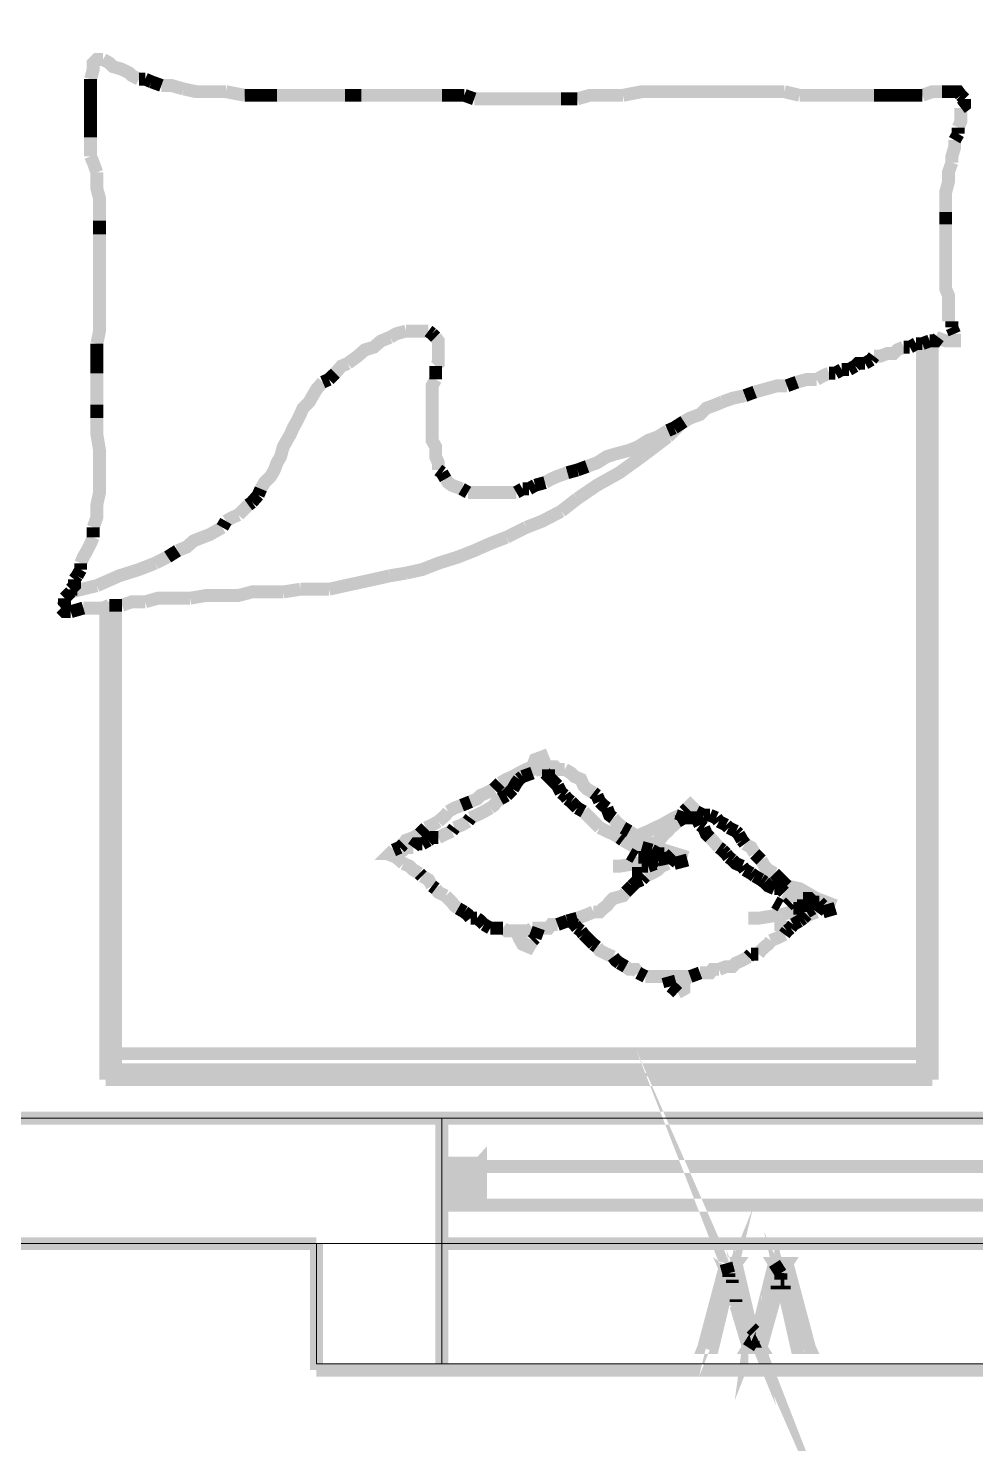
# Model space of a CAD drawing. Header units: inches. Extents: x -524 to 1067, y -71 to 1110.
# Drawn here: x 461.1 to 529.1, y 22.9 to 124.5 of the extents above; entities that cross this region are included whole.
import ezdxf

# ---------------------------------------------------------------- set-up
doc = ezdxf.new("R2010")
doc.units = ezdxf.units.IN
doc.header["$MEASUREMENT"] = 0
doc.layers.add('H', color=7, linetype='Continuous')
doc.layers.add('P', color=7, linetype='Continuous')
doc.layers.add('wall', color=16, linetype='Continuous', lineweight=20)

msp = doc.modelspace()

# ---------------------------------------------------------------- hatches: boundary and pattern name
at = {"layer": 'H', "linetype": 'Continuous'}
for points in [[(490.763866565751, 39.91769485396431), (490.763866565751, 42.94706030093049), (493.5961407667703, 42.94706030093049), (493.5961407667703, 39.91769485396431), (490.763866565751, 39.91769485396431)], [(511.4292486871036, 35.09260916614592), (511.4292486871036, 34.83347067610418), (509.5641815263812, 29.74924649824406), (511.1701101970618, 35.80067771640062), (511.8818285852046, 35.80067771640062), (511.4292486871036, 35.09260916614592)], [(513.0388271956724, 31.09968651677117), (511.4292486871036, 35.09260916614592), (511.8818285852046, 35.80067771640062), (513.0388271956724, 31.09968651677117)], [(515.0973357644541, 35.09260916614592), (515.0973357644541, 34.64002926804491), (513.4877572558853, 31.09968651677117), (514.6484057042412, 35.80067771640062), (515.6156127445374, 35.80067771640062), (515.0973357644541, 35.09260916614592)], [(517.2251912531062, 29.74924649824406), (515.0973357644541, 34.83347067610418), (515.0973357644541, 35.09260916614592), (515.6156127445374, 35.80067771640062), (517.2251912531062, 29.74924649824406)], [(509.5641815263812, 29.74924649824406), (511.4292486871036, 34.83347067610418), (511.4292486871036, 34.64002926804491), (509.5641815263812, 29.74924649824406)], [(509.5641815263812, 29.74924649824406), (511.4292486871036, 34.64002926804491), (511.4292486871036, 34.12540212584943), (509.5641815263812, 29.74924649824406)], [(513.0388271956724, 31.09968651677117), (511.5569930131803, 34.64002926804491), (511.4292486871036, 34.83347067610418), (511.4292486871036, 35.09260916614592), (511.5569930131803, 34.64002926804491), (511.6226900951629, 34.64002926804491), (513.0388271956724, 31.09968651677117)], [(513.0388271956724, 31.09968651677117), (511.6226900951629, 34.3845406158911), (511.6226900951629, 34.64002926804491), (513.0388271956724, 31.09968651677117)], [(513.4877572558853, 31.09968651677117), (515.0973357644541, 34.64002926804491), (515.0973357644541, 34.3845406158911), (513.4877572558853, 31.09968651677117)], [(515.0973357644541, 34.64002926804491), (515.0973357644541, 34.83347067610418), (515.2287299284189, 34.64002926804491), (515.0973357644541, 34.64002926804491)], [(517.2251912531062, 29.74924649824406), (515.2287299284189, 34.64002926804491), (515.3564742544959, 34.64002926804491), (517.2251912531062, 29.74924649824406)], [(517.2251912531062, 29.74924649824406), (515.3564742544959, 34.12540212584943), (515.3564742544959, 34.64002926804491), (517.2251912531062, 29.74924649824406)], [(509.5641815263812, 29.74924649824406), (511.1701101970618, 33.93196071779015), (511.4292486871036, 34.12540212584943), (509.5641815263812, 29.74924649824406)], [(509.5641815263812, 29.74924649824406), (511.1701101970618, 33.93196071779015), (511.1701101970618, 33.6764720656364), (510.2722500766358, 29.74924649824406), (509.5641815263812, 29.74924649824406)], [(513.0388271956724, 31.09968651677117), (511.6226900951629, 33.93196071779015), (511.6226900951629, 34.3845406158911), (513.0388271956724, 31.09968651677117)], [(513.0388271956724, 31.09968651677117), (511.6226900951629, 33.6764720656364), (511.6226900951629, 33.93196071779015), (513.0388271956724, 31.09968651677117)], [(513.0388271956724, 31.09968651677117), (511.6226900951629, 33.6764720656364), (511.8818285852046, 33.41733357559472), (513.0388271956724, 31.09968651677117)], [(513.4877572558853, 31.09968651677117), (514.9075441942828, 33.93196071779015), (514.9075441942828, 34.12540212584943), (515.0973357644541, 34.3845406158911), (514.9075441942828, 33.93196071779015), (513.7468957459271, 29.74924649824406), (513.4877572558853, 31.09968651677117)], [(517.2251912531062, 29.74924649824406), (515.3564742544959, 33.93196071779015), (515.3564742544959, 34.12540212584943), (517.2251912531062, 29.74924649824406)], [(516.2579842128098, 29.74924649824406), (515.3564742544959, 33.6764720656364), (515.3564742544959, 33.93196071779015), (517.2251912531062, 29.74924649824406), (516.2579842128098, 29.74924649824406)], [(513.0388271956724, 31.09968651677117), (511.8818285852046, 32.96475367749372), (511.8818285852046, 33.41733357559472), (513.0388271956724, 31.09968651677117)], [(513.0388271956724, 31.09968651677117), (513.297965685714, 30.90624510871184), (512.7796887056306, 29.74924649824406), (511.8818285852046, 32.77496210732231), (511.8818285852046, 32.96475367749372), (513.0388271956724, 31.09968651677117)], [(512.7796887056306, 29.74924649824406), (513.297965685714, 30.90624510871184), (513.297965685714, 30.64710661867016), (512.7796887056306, 29.74924649824406)], [(512.7796887056306, 29.74924649824406), (513.297965685714, 30.45731504849882), (513.297965685714, 30.64710661867016), (513.7468957459271, 29.74924649824406), (512.7796887056306, 29.74924649824406)], [(512.7796887056306, 29.74924649824406), (513.297965685714, 30.64710661867016), (513.297965685714, 30.45731504849882), (512.7796887056306, 29.74924649824406)], [(513.7468957459271, 29.74924649824406), (513.297965685714, 30.64710661867016), (513.4877572558853, 30.90624510871184), (513.4877572558853, 31.09968651677117), (513.7468957459271, 29.74924649824406)]]:
    msp.add_hatch(color=256, dxfattribs=at).paths.add_polyline_path(points)

# ---------------------------------------------------------------- linework, layer by layer
at = {"layer": 'P', "const_width": 0.927058823529412}
for points in [[(466.4267475291601, 122.2616874431261), (465.977817468947, 122.2616874431261), (465.7186789789052, 122.0025489530843), (465.7186789789052, 121.5536188928713), (465.5288874087339, 120.8455503426164)], [(469.0035330780252, 120.8455503426164), (468.48890593583, 121.1010389947703), (468.2954645277705, 121.2944804028296), (467.7808373855751, 121.5536188928713), (467.134816079415, 121.7470603009305), (466.8793274272609, 122.0025489530843), (466.4267475291601, 122.2616874431261)], [(465.5288874087339, 120.8455503426164), (465.5288874087339, 120.1374817923617), (465.5288874087339, 119.6849018942608)], [(469.4524631382385, 120.8455503426164), (469.0035330780252, 120.8455503426164)], [(469.9050430363393, 120.6521089345572), (469.4524631382385, 120.8455503426164)], [(470.6131115865942, 120.3929704445156), (469.9050430363393, 120.6521089345572)], [(465.5288874087339, 119.6849018942608), (465.5288874087339, 119.2359718340478)], [(472.2226900951628, 120.1374817923617), (471.3211801368486, 120.3929704445156), (470.6131115865942, 120.3929704445156)], [(475.2484057042411, 119.9440403843025), (474.0877572558854, 119.9440403843025), (473.1242000534769, 119.9440403843025), (472.2226900951628, 120.1374817923617)], [(476.5988457227681, 119.6849018942608), (475.2484057042411, 119.9440403843025)], [(477.7594941711238, 119.6849018942608), (476.5988457227681, 119.6849018942608)], [(478.9164927815916, 119.6849018942608), (477.7594941711238, 119.6849018942608)], [(483.8109253892806, 119.6849018942608), (482.6502769409249, 119.6849018942608), (481.4932783304571, 119.6849018942608), (480.3326298821014, 119.6849018942608), (478.9164927815916, 119.6849018942608)], [(484.9679239997483, 119.6849018942608), (483.8109253892806, 119.6849018942608)], [(490.763866565751, 119.6849018942608), (489.7966595254545, 119.6849018942608), (488.8951495671406, 119.6849018942608), (487.9936396088267, 119.6849018942608), (487.0300824064182, 119.6849018942608), (485.8694339580625, 119.6849018942608), (484.9679239997483, 119.6849018942608)], [(491.4719351160059, 119.6849018942608), (490.763866565751, 119.6849018942608)], [(492.3734450743198, 119.6849018942608), (491.4719351160059, 119.6849018942608)], [(493.0815136245747, 119.429413242107), (492.3734450743198, 119.6849018942608)], [(503.7682389603783, 119.6849018942608), (502.6112403499105, 119.6849018942608), (501.3848948195723, 119.6849018942608), (500.4833848612582, 119.429413242107)], [(506.279327427261, 119.9440403843025), (505.1186789789053, 119.9440403843025), (503.7682389603783, 119.6849018942608)], [(515.3564742544959, 119.9440403843025), (514.1994756440281, 119.9440403843025), (512.7796887056306, 119.9440403843025), (511.6226900951629, 119.9440403843025), (510.2065529946533, 119.9440403843025), (508.8524631382384, 119.9440403843025), (507.6954645277704, 119.9440403843025), (506.279327427261, 119.9440403843025)], [(516.451425620869, 119.6849018942608), (515.3564742544959, 119.9440403843025)], [(521.7947882887711, 119.6849018942608), (521.1524168204987, 119.6849018942608), (520.1852097802023, 119.6849018942608), (519.2836998218881, 119.6849018942608), (518.3164927815917, 119.6849018942608), (517.4149828232776, 119.6849018942608), (516.451425620869, 119.6849018942608)], [(522.9517868992389, 119.6849018942608), (522.5028568390258, 119.6849018942608), (521.7947882887711, 119.6849018942608)], [(524.1124353475946, 119.6849018942608), (523.6598554494935, 119.6849018942608), (522.9517868992389, 119.6849018942608)], [(525.2694339580626, 119.6849018942608), (524.5613654078077, 119.6849018942608), (524.1124353475946, 119.6849018942608)], [(526.6855710585719, 119.9440403843025), (525.977502508317, 119.9440403843025), (525.2694339580626, 119.6849018942608)], [(527.3936396088268, 119.9440403843025), (526.6855710585719, 119.9440403843025)], [(528.0396609149868, 119.6849018942608), (527.8462195069276, 119.9440403843025), (527.3936396088268, 119.9440403843025)], [(528.2951495671405, 119.429413242107), (528.0396609149868, 119.6849018942608)], [(465.5288874087339, 119.2359718340478), (465.5288874087339, 118.7833919359467)], [(465.5288874087339, 118.7833919359467), (465.5288874087339, 118.075323385692)], [(499.3263862507904, 119.429413242107), (498.4248762924765, 119.429413242107), (497.45766925218, 119.429413242107), (496.5561592938659, 119.429413242107), (495.5926020914574, 119.429413242107), (494.6910921331435, 119.429413242107), (493.9830235828888, 119.429413242107), (493.0815136245747, 119.429413242107)], [(500.4833848612582, 119.429413242107), (499.3263862507904, 119.429413242107)], [(527.8462195069276, 117.3672548354373), (528.0396609149868, 117.8198347335382), (528.0396609149868, 118.3344618757337), (528.0396609149868, 118.7833919359467)], [(528.0396609149868, 118.7833919359467), (528.2951495671405, 118.976833344006), (528.2951495671405, 119.429413242107)], [(465.5288874087339, 118.075323385692), (465.5288874087339, 117.6263933254789)], [(465.5288874087339, 117.6263933254789), (465.5288874087339, 117.1117661832835), (465.5288874087339, 116.6591862851825)], [(465.5288874087339, 116.6591862851825), (465.5288874087339, 115.9511177349278), (465.5288874087339, 115.3087462666554)], [(527.3936396088268, 114.8561663685544), (527.3936396088268, 115.3087462666554), (527.587081016886, 115.9511177349278), (527.587081016886, 116.4657448771232)], [(527.587081016886, 116.4657448771232), (527.8462195069276, 116.9183247752243)], [(527.8462195069276, 116.9183247752243), (527.8462195069276, 117.3672548354373)], [(465.5288874087339, 115.3087462666554), (465.7186789789052, 114.8561663685544), (465.977817468947, 114.1480978182997)], [(526.9447095486134, 111.3158236172807), (526.9447095486134, 112.0238921675355), (526.9447095486134, 112.7319607177902), (527.1381509566727, 113.4400292680449), (527.1381509566727, 114.1480978182997), (527.3936396088268, 114.8561663685544)], [(465.977817468947, 114.1480978182997), (465.977817468947, 113.4400292680449), (465.977817468947, 112.9910992078319), (466.1712588770063, 112.2830306575771), (466.1712588770063, 111.3158236172807), (466.1712588770063, 110.6734521490084)], [(466.1712588770063, 110.6734521490084), (466.1712588770063, 109.7062451087119)], [(526.9447095486134, 110.4143136589666), (526.9447095486134, 111.3158236172807)], [(527.1381509566727, 103.4613724824961), (527.1381509566727, 103.9139523805971), (527.1381509566727, 104.6220209308518), (527.1381509566727, 105.3300894811066), (526.9447095486134, 105.7790195413196), (526.9447095486134, 106.4870880915744), (526.9447095486134, 107.1951566418291), (526.9447095486134, 108.0966666001431), (526.9447095486134, 108.8047351503979), (526.9447095486134, 109.7062451087119), (526.9447095486134, 110.4143136589666)], [(466.1712588770063, 109.7062451087119), (466.1712588770063, 108.8047351503979), (466.1712588770063, 107.8411779479893), (466.1712588770063, 106.746226581616), (466.1712588770063, 105.7790195413196), (466.1712588770063, 104.8775095830055), (466.1712588770063, 103.7205109725378)], [(466.1712588770063, 103.7205109725378), (466.1712588770063, 102.7533039322413), (465.977817468947, 101.8517939739273)], [(527.3936396088268, 103.0124424222831), (527.3936396088268, 103.4613724824961)], [(484.0043667973398, 100.4356568734178), (484.7124353475945, 100.9502840156133), (485.2270624897901, 101.4028639137142), (485.8694339580625, 101.5963053217735), (486.3877109381458, 102.0452353819866), (487.0300824064182, 102.3043738720283)], [(487.0300824064182, 102.3043738720283), (487.479012466631, 102.559862524182), (488.1870810168859, 102.7533039322413)], [(488.1870810168859, 102.7533039322413), (488.7053579969693, 102.7533039322413), (489.1542880571824, 102.7533039322413), (489.7966595254545, 102.7533039322413)], [(489.7966595254545, 102.7533039322413), (490.0557980154963, 102.559862524182)], [(490.0557980154963, 102.559862524182), (490.3112866676502, 102.3043738720283)], [(490.3112866676502, 102.3043738720283), (490.5047280757094, 102.0452353819866), (490.5047280757094, 101.5963053217735), (490.5047280757094, 101.1437254236726), (490.5047280757094, 100.4356568734178), (490.3112866676502, 100.2422154653585)], [(525.7877109381457, 102.0452353819866), (526.2366409983588, 102.0452353819866), (526.430082406418, 102.3043738720283)], [(525.977502508317, 102.3043738720283), (525.977502508317, 48.99849151908705)], [(526.2366409983588, 102.3043738720283), (526.9447095486134, 102.0452353819866), (527.587081016886, 102.0452353819866), (527.587081016886, 102.559862524182)], [(527.587081016886, 102.559862524182), (527.3936396088268, 103.0124424222831)], [(465.977817468947, 101.8517939739273), (465.977817468947, 100.6947953634595)], [(525.2694339580626, 101.8517939739273), (525.2694339580626, 49.70656006934181), (467.3282574874743, 49.70656006934181), (467.3282574874743, 83.31061750333902)], [(521.7947882887711, 100.9502840156133), (522.243718348984, 100.9502840156133), (522.7583454911794, 101.1437254236726), (523.2109253892806, 101.1437254236726), (523.4700638793222, 101.4028639137142), (523.9189939395353, 101.5963053217735)], [(523.9189939395353, 101.5963053217735), (524.3679239997484, 101.5963053217735)], [(524.3679239997484, 101.5963053217735), (524.8205038978492, 101.8517939739273)], [(524.8205038978492, 101.8517939739273), (525.2694339580626, 101.8517939739273)], [(525.2694339580626, 101.8517939739273), (525.7877109381457, 102.0452353819866)], [(465.977817468947, 100.6947953634595), (465.977817468947, 99.72758832316299)], [(483.1028568390259, 99.72758832316299), (483.5517868992388, 100.2422154653585), (484.0043667973398, 100.4356568734178)], [(490.3112866676502, 100.2422154653585), (490.3112866676502, 99.72758832316299), (490.3112866676502, 99.27865826294996)], [(519.991768372143, 99.98672681320477), (520.4406984323559, 100.2422154653585)], [(520.4406984323559, 100.2422154653585), (520.6341398404152, 100.4356568734178), (521.1524168204987, 100.4356568734178)], [(521.1524168204987, 100.4356568734178), (521.6013468807118, 100.6947953634595)], [(521.6013468807118, 100.6947953634595), (521.7947882887711, 100.9502840156133)], [(465.977817468947, 99.72758832316299), (465.977817468947, 98.57058971269525), (465.977817468947, 97.47563834632189)], [(482.2013468807115, 99.08521685489069), (482.6502769409249, 99.27865826294996)], [(482.6502769409249, 99.27865826294996), (483.1028568390259, 99.72758832316299)], [(490.3112866676502, 99.27865826294996), (490.0557980154963, 98.826078364849), (490.0557980154963, 98.11800981459425), (490.0557980154963, 97.66907975438122), (490.0557980154963, 96.96101120412646), (490.0557980154963, 96.25294265387171), (490.0557980154963, 95.60692134771142), (490.0557980154963, 94.89885279745671), (490.3112866676502, 94.44992273724364), (490.3112866676502, 93.74185418698889), (490.5047280757094, 93.28927428888792), (490.5047280757094, 92.77464714669244)], [(516.2579842128098, 99.08521685489069), (516.9660527630647, 99.27865826294996), (517.6741213133196, 99.27865826294996)], [(517.6741213133196, 99.27865826294996), (518.1230513735325, 99.53414691510372), (518.5756312716333, 99.72758832316299)], [(518.5756312716333, 99.72758832316299), (519.0245613318466, 99.72758832316299)], [(519.0245613318466, 99.72758832316299), (519.4771412299474, 99.98672681320477)], [(519.4771412299474, 99.98672681320477), (519.991768372143, 99.98672681320477)], [(477.7594941711238, 91.42420712816539), (478.0149828232779, 91.87313718837841), (478.4675627213787, 92.32571708647941), (478.7230513735324, 92.77464714669244), (478.9164927815916, 93.28927428888792), (479.1756312716334, 93.74185418698889), (479.3690726796929, 94.44992273724364), (479.6245613318465, 94.89885279745671), (479.8836998218881, 95.35143269555766), (480.0771412299473, 95.80036275577075), (480.3326298821014, 96.25294265387171), (480.591768372143, 96.76756979606719), (480.7852097802022, 97.21649985628022), (481.2341398404151, 97.66907975438122), (481.4932783304571, 98.11800981459425), (481.7524168204989, 98.57058971269525), (482.2013468807115, 99.08521685489069)], [(512.524200053477, 98.11800981459425), (513.2322686037317, 98.37714830463592)], [(513.2322686037317, 98.37714830463592), (513.9403371539863, 98.57058971269525), (514.8418471123005, 98.826078364849), (515.5499156625553, 98.826078364849)], [(515.5499156625553, 98.826078364849), (516.2579842128098, 99.08521685489069)], [(465.977817468947, 97.47563834632189), (465.977817468947, 96.50843130602546)], [(508.1443945879837, 96.25294265387171), (508.5969744860845, 96.50843130602546), (509.3050430363394, 96.76756979606719), (509.7539730965523, 97.21649985628022), (510.4620416468072, 97.47563834632189), (510.9146215449082, 97.66907975438122)], [(510.9146215449082, 97.66907975438122), (511.6226900951629, 97.92456840653497), (512.524200053477, 98.11800981459425)], [(465.977817468947, 96.50843130602546), (465.977817468947, 95.35143269555766), (466.1712588770063, 94.19078424720196), (466.1712588770063, 93.28927428888792), (466.1712588770063, 92.13227567842009)], [(507.4363260377288, 95.80036275577075), (508.1443945879837, 96.25294265387171)], [(501.1914534115131, 93.03378563673412), (501.8995219617677, 93.28927428888792), (502.6112403499105, 93.74185418698889), (503.2536118181827, 93.93529559504816), (504.2171690205912, 94.19078424720196), (504.8631903267517, 94.44992273724364), (505.5712588770061, 94.89885279745671), (506.279327427261, 95.15799128749839), (506.9873959775159, 95.60692134771142)], [(505.1186789789053, 93.74185418698889), (506.9873959775159, 95.15799128749839)], [(506.9873959775159, 95.15799128749839), (507.8889059358298, 96.05950124581243)], [(506.9873959775159, 95.60692134771142), (507.4363260377288, 95.80036275577075)], [(500.4833848612582, 90.71613857791063), (501.8995219617677, 91.67969578031912), (503.5091004703365, 92.58120573863317), (505.1186789789053, 93.74185418698889)], [(466.1712588770063, 92.13227567842009), (466.1712588770063, 91.16506863812364), (465.977817468947, 90.26355867980962), (465.977817468947, 89.36204872149558), (465.7186789789052, 88.65398017124087)], [(490.5047280757094, 92.77464714669244), (490.763866565751, 92.58120573863317)], [(490.763866565751, 92.58120573863317), (491.0230050557927, 92.13227567842009)], [(491.0230050557927, 92.13227567842009), (491.2127966259643, 91.87313718837841), (491.4719351160059, 91.67969578031912), (492.1800036662605, 91.42420712816539)], [(498.1657378024347, 91.87313718837841), (498.6183177005357, 92.13227567842009), (499.0672477607488, 92.32571708647941), (499.7753163110035, 92.58120573863317)], [(499.7753163110035, 92.58120573863317), (500.4833848612582, 92.77464714669244)], [(500.4833848612582, 92.77464714669244), (501.1914534115131, 93.03378563673412)], [(477.5660527630646, 90.97162723006437), (477.7594941711238, 91.42420712816539)], [(492.1800036662605, 91.42420712816539), (492.6289337264736, 91.16506863812364)], [(492.6289337264736, 91.16506863812364), (493.0815136245747, 91.16506863812364), (493.5304436847878, 91.16506863812364), (493.9830235828888, 91.16506863812364), (494.497650725084, 91.16506863812364), (494.9465807852973, 91.16506863812364), (495.5926020914574, 91.16506863812364), (496.107229233653, 91.16506863812364)], [(496.107229233653, 91.16506863812364), (496.5561592938659, 91.42420712816539)], [(496.5561592938659, 91.42420712816539), (497.0087391919669, 91.42420712816539)], [(497.0087391919669, 91.42420712816539), (497.45766925218, 91.67969578031912)], [(497.45766925218, 91.67969578031912), (498.1657378024347, 91.87313718837841)], [(476.1499156625553, 89.55549012955491), (476.4054043147089, 89.81462861959659), (476.8579842128099, 90.26355867980962)], [(476.8579842128099, 90.26355867980962), (477.1171227028515, 90.45700008786895)], [(477.1171227028515, 90.45700008786895), (477.5660527630646, 90.97162723006437)], [(499.3263862507904, 89.81462861959659), (500.4833848612582, 90.71613857791063)], [(474.9892672141993, 88.65398017124087), (475.2484057042411, 89.10656006934184)], [(475.2484057042411, 89.10656006934184), (475.6973357644542, 89.36204872149558), (476.1499156625553, 89.55549012955491)], [(496.8152977839077, 88.65398017124087), (497.9759462322631, 89.10656006934184), (499.3263862507904, 89.81462861959659)], [(465.7186789789052, 88.65398017124087), (465.7186789789052, 87.94591162098612)], [(473.5731301136898, 87.94591162098612), (474.0877572558854, 88.1393530290454), (474.5403371539865, 88.39849151908707), (474.9892672141993, 88.65398017124087)], [(495.3991606833981, 87.94591162098612), (496.8152977839077, 88.65398017124087)], [(465.7186789789052, 87.94591162098612), (465.5288874087339, 87.49698156077304), (465.2697489186924, 86.98235441857756), (465.0106104286506, 86.52977452047661), (464.8171690205913, 86.08084446026353)], [(471.0620416468071, 86.52977452047661), (471.770110197062, 86.98235441857756)], [(471.770110197062, 86.98235441857756), (472.4161315032222, 87.23784307073137), (472.9307586454177, 87.69042296883231), (473.5731301136898, 87.94591162098612)], [(488.1870810168859, 85.37277591000881), (489.3477294652416, 85.62826456216257), (490.5047280757094, 86.08084446026353), (491.9208651762187, 86.52977452047661), (493.0815136245747, 86.98235441857756), (494.2385122350422, 87.49698156077304), (495.3991606833981, 87.94591162098612)], [(464.8171690205913, 86.08084446026353), (464.8171690205913, 85.62826456216257)], [(465.977817468947, 84.47126595169479), (467.5873959775158, 85.17933450194948), (469.0035330780252, 85.62826456216257), (470.1641815263811, 86.08084446026353)], [(470.1641815263811, 86.08084446026353), (471.0620416468071, 86.52977452047661)], [(464.3682389603782, 84.92019601190782), (464.3682389603782, 84.47126595169479), (464.1091004703364, 84.21212746165305)], [(464.5616803684375, 85.17933450194948), (464.3682389603782, 84.92019601190782)], [(464.8171690205913, 85.62826456216257), (464.5616803684375, 85.17933450194948)], [(483.8109253892806, 84.47126595169479), (484.7124353475945, 84.66470735975406), (485.8694339580625, 84.92019601190782)], [(485.8694339580625, 84.92019601190782), (487.0300824064182, 85.17933450194948)], [(487.0300824064182, 85.17933450194948), (488.1870810168859, 85.37277591000881)], [(464.1091004703364, 84.01868605359378), (463.6601704101236, 83.56975599338075)], [(464.1091004703364, 84.01868605359378), (465.977817468947, 84.47126595169479)], [(464.1091004703364, 84.21212746165305), (464.1091004703364, 83.76319740144004)], [(474.9892672141993, 83.76319740144004), (476.1499156625553, 83.76319740144004), (477.1171227028515, 84.01868605359378), (478.2084242313372, 84.01868605359378), (479.3690726796929, 84.01868605359378)], [(479.3690726796929, 84.01868605359378), (480.591768372143, 84.21212746165305)], [(480.591768372143, 84.21212746165305), (481.4932783304571, 84.21212746165305), (482.6502769409249, 84.21212746165305)], [(482.6502769409249, 84.21212746165305), (483.8109253892806, 84.47126595169479)], [(463.6601704101236, 83.05512885118527), (463.4010319200818, 82.86168744312599)], [(463.6601704101236, 83.56975599338075), (463.6601704101236, 83.05512885118527)], [(465.0106104286506, 82.86168744312599), (465.7186789789052, 82.86168744312599), (466.4267475291601, 82.86168744312599), (466.8793274272609, 83.05512885118527)], [(466.6201889372194, 48.99849151908705), (466.6201889372194, 83.31061750333902)], [(466.8793274272609, 83.05512885118527), (467.7808373855751, 83.05512885118527)], [(467.7808373855751, 83.05512885118527), (468.48890593583, 83.31061750333902), (469.4524631382385, 83.31061750333902)], [(469.4524631382385, 83.31061750333902), (470.3539730965524, 83.56975599338075), (471.5146215449079, 83.56975599338075), (472.6716201553759, 83.56975599338075)], [(472.6716201553759, 83.56975599338075), (473.8322686037316, 83.76319740144004), (474.9892672141993, 83.76319740144004)], [(463.4010319200818, 82.86168744312599), (463.6601704101236, 82.60254895308432), (464.1091004703364, 82.60254895308432)], [(464.1091004703364, 82.60254895308432), (465.0106104286506, 82.86168744312599)], [(497.0087391919669, 71.01431365896663), (497.2642278441208, 71.46689355706764), (497.45766925218, 71.98152069926311), (497.9759462322631, 72.17496210732239), (498.1657378024347, 71.72238220922138), (498.4248762924765, 71.2734521490083)], [(494.9465807852973, 70.30624510871192), (495.3991606833981, 70.5653835987536), (495.8480907436112, 70.75882500681287), (496.3006706417123, 71.01431365896663), (496.8152977839077, 71.2734521490083), (497.2642278441208, 71.46689355706764)], [(496.5561592938659, 70.75882500681287), (496.3006706417123, 70.5653835987536)], [(497.2642278441208, 71.01431365896663), (496.5561592938659, 70.75882500681287)], [(498.1657378024347, 71.01431365896663), (497.9759462322631, 71.2734521490083), (497.45766925218, 71.2734521490083), (497.2642278441208, 71.01431365896663)], [(498.1657378024347, 71.46689355706764), (498.8738063526896, 71.46689355706764), (499.0672477607488, 71.2734521490083), (499.5818749029443, 71.2734521490083)], [(498.4248762924765, 70.75882500681287), (498.1657378024347, 71.01431365896663)], [(498.4248762924765, 71.2734521490083), (498.4248762924765, 70.75882500681287)], [(498.6183177005357, 70.5653835987536), (498.4248762924765, 70.75882500681287)], [(499.5818749029443, 71.2734521490083), (500.0344548010451, 71.01431365896663), (500.2935932910868, 70.75882500681287), (500.7425233513, 70.5653835987536), (500.9359647593592, 70.11280370065265), (501.1914534115131, 69.85731504849883), (501.6440333096141, 69.59817655845717)], [(492.8223751345329, 68.95580509018481), (493.2749550326339, 69.14924649824408), (493.5304436847878, 69.40473515039784), (493.9830235828888, 69.59817655845717), (494.497650725084, 69.85731504849883)], [(494.497650725084, 69.85731504849883), (494.9465807852973, 70.30624510871192)], [(495.8480907436112, 69.85731504849883), (495.5926020914574, 69.59817655845717), (495.3991606833981, 69.40473515039784)], [(496.3006706417123, 70.5653835987536), (496.107229233653, 70.30624510871192), (495.8480907436112, 69.85731504849883)], [(498.8738063526896, 70.30624510871192), (498.6183177005357, 70.5653835987536)], [(499.0672477607488, 70.11280370065265), (498.8738063526896, 70.30624510871192)], [(499.3263862507904, 69.59817655845717), (499.0672477607488, 70.11280370065265)], [(491.2127966259643, 68.24773653993005), (491.6653765240653, 68.50322519208385), (492.1800036662605, 68.69666660014313)], [(492.1800036662605, 68.69666660014313), (492.8223751345329, 68.95580509018481)], [(494.9465807852973, 69.14924649824408), (494.6910921331435, 68.95580509018481), (494.497650725084, 68.69666660014313), (494.2385122350422, 68.50322519208385)], [(495.3991606833981, 69.40473515039784), (494.9465807852973, 69.14924649824408)], [(499.5818749029443, 69.40473515039784), (499.3263862507904, 69.59817655845717)], [(499.7753163110035, 69.14924649824408), (499.5818749029443, 69.40473515039784)], [(500.0344548010451, 68.95580509018481), (499.7753163110035, 69.14924649824408)], [(500.2935932910868, 68.69666660014313), (500.0344548010451, 68.95580509018481)], [(500.4833848612582, 68.50322519208385), (500.2935932910868, 68.69666660014313)], [(501.6440333096141, 69.59817655845717), (501.8995219617677, 69.40473515039784)], [(501.8995219617677, 69.40473515039784), (502.092963369827, 68.95580509018481)], [(502.092963369827, 68.95580509018481), (502.3521018598688, 68.69666660014313), (502.6112403499105, 68.50322519208385)], [(508.4035330780252, 68.50322519208385), (508.5969744860845, 68.69666660014313), (509.0459045462976, 68.24773653993005), (509.3050430363394, 67.28052949963362)], [(490.5047280757094, 67.5396679896753), (491.0230050557927, 67.98859804988837), (491.2127966259643, 68.24773653993005)], [(492.8223751345329, 67.7951566418291), (492.6289337264736, 67.5396679896753)], [(494.2385122350422, 68.50322519208385), (493.7895821748295, 68.24773653993005), (493.2749550326339, 67.98859804988837), (492.8223751345329, 67.7951566418291)], [(500.9359647593592, 68.24773653993005), (500.4833848612582, 68.50322519208385)], [(502.092963369827, 67.08708809157434), (501.8995219617677, 67.28052949963362), (501.6440333096141, 67.5396679896753), (501.3848948195723, 67.7951566418291), (501.1914534115131, 67.98859804988837), (500.9359647593592, 68.24773653993005)], [(502.6112403499105, 68.50322519208385), (502.8010319200816, 67.98859804988837), (503.0601704101234, 67.7951566418291)], [(503.0601704101234, 67.7951566418291), (503.2536118181827, 67.5396679896753), (503.7682389603783, 67.08708809157434)], [(504.8631903267517, 66.37901954131958), (505.1186789789053, 66.63815803136131), (505.5712588770061, 66.83159943942059), (506.0858860192018, 67.08708809157434), (506.5348160794149, 67.28052949963362), (506.9873959775159, 67.5396679896753), (507.4363260377288, 67.7951566418291), (507.8889059358298, 67.98859804988837)], [(508.1443945879837, 67.7951566418291), (507.6954645277704, 67.5396679896753)], [(507.8889059358298, 67.5396679896753), (508.1443945879837, 68.24773653993005)], [(508.1443945879837, 68.24773653993005), (508.4035330780252, 68.50322519208385)], [(508.5969744860845, 67.7951566418291), (508.1443945879837, 67.7951566418291)], [(509.3050430363394, 67.28052949963362), (509.0459045462976, 67.7951566418291), (508.5969744860845, 67.7951566418291)], [(509.0459045462976, 68.24773653993005), (509.5641815263812, 67.98859804988837)], [(509.5641815263812, 67.98859804988837), (510.0131115865941, 67.98859804988837)], [(510.0131115865941, 67.98859804988837), (510.4620416468072, 67.7951566418291)], [(510.4620416468072, 67.7951566418291), (510.6554830548664, 67.5396679896753)], [(487.9936396088267, 65.9300894811065), (488.1870810168859, 66.18557813326031), (488.7053579969693, 66.37901954131958), (489.1542880571824, 66.63815803136131)], [(489.1542880571824, 66.63815803136131), (489.6032181173953, 67.08708809157434)], [(489.6032181173953, 67.08708809157434), (490.0557980154963, 67.28052949963362), (490.5047280757094, 67.5396679896753)], [(491.4719351160059, 66.83159943942059), (491.0230050557927, 66.63815803136131), (490.5047280757094, 66.37901954131958)], [(491.6653765240653, 67.08708809157434), (491.4719351160059, 66.83159943942059)], [(492.6289337264736, 67.5396679896753), (492.1800036662605, 67.28052949963362), (491.6653765240653, 67.08708809157434)], [(503.5091004703365, 66.37901954131958), (503.0601704101234, 66.63815803136131), (502.6112403499105, 66.83159943942059), (502.092963369827, 67.08708809157434)], [(503.7682389603783, 67.08708809157434), (504.2171690205912, 66.83159943942059)], [(504.2171690205912, 66.83159943942059), (504.8631903267517, 66.37901954131958), (505.8267475291602, 65.9300894811065), (506.7282574874741, 65.47750958300554), (508.4035330780252, 64.96288244081012)], [(507.6954645277704, 67.5396679896753), (507.4363260377288, 67.28052949963362), (507.1808373855752, 67.08708809157434), (506.9873959775159, 66.83159943942059), (506.7282574874741, 66.63815803136131), (506.5348160794149, 66.37901954131958), (506.0858860192018, 65.9300894811065)], [(509.5641815263812, 67.08708809157434), (509.3050430363394, 67.28052949963362)], [(510.0131115865941, 66.37901954131958), (509.7539730965523, 66.63815803136131), (509.5641815263812, 67.08708809157434)], [(510.6554830548664, 67.5396679896753), (511.1701101970618, 67.28052949963362)], [(511.1701101970618, 67.28052949963362), (511.3635516051211, 67.08708809157434)], [(511.3635516051211, 67.08708809157434), (511.8818285852046, 66.83159943942059)], [(511.8818285852046, 66.83159943942059), (512.071620155376, 66.63815803136131)], [(512.071620155376, 66.63815803136131), (512.3307586454177, 66.18557813326031)], [(487.2855710585718, 65.47750958300554), (487.7381509566728, 65.67095099106483)], [(488.7053579969693, 65.67095099106483), (488.1870810168859, 65.67095099106483), (487.9936396088267, 65.47750958300554), (487.479012466631, 65.2220209308518)], [(487.7381509566728, 65.67095099106483), (487.9936396088267, 65.9300894811065)], [(489.3477294652416, 65.9300894811065), (488.8951495671406, 65.9300894811065), (488.7053579969693, 65.67095099106483)], [(489.7966595254545, 66.18557813326031), (489.3477294652416, 65.9300894811065)], [(490.5047280757094, 66.37901954131958), (490.0557980154963, 66.37901954131958), (489.7966595254545, 66.18557813326031)], [(503.7682389603783, 66.18557813326031), (503.5091004703365, 66.37901954131958)], [(505.1186789789053, 65.67095099106483), (504.6697489186924, 65.67095099106483), (504.2171690205912, 65.9300894811065), (503.7682389603783, 66.18557813326031)], [(505.8267475291602, 65.47750958300554), (505.1186789789053, 65.67095099106483)], [(510.6554830548664, 65.67095099106483), (510.2065529946533, 66.18557813326031), (510.0131115865941, 66.37901954131958)], [(510.9146215449082, 65.47750958300554), (510.6554830548664, 65.67095099106483)], [(512.3307586454177, 66.18557813326031), (512.524200053477, 65.9300894811065)], [(512.524200053477, 65.9300894811065), (512.9731301136899, 65.67095099106483), (513.2322686037317, 65.2220209308518)], [(487.479012466631, 65.2220209308518), (487.0300824064182, 65.2220209308518), (487.2855710585718, 65.47750958300554)], [(486.8366409983587, 65.2220209308518), (487.479012466631, 64.96288244081012), (487.9936396088267, 64.51395238059703)], [(506.279327427261, 64.76944103275085), (504.6697489186924, 64.51395238059703), (503.5091004703365, 64.3205109725377), (503.0601704101234, 64.3205109725377)], [(504.2171690205912, 65.2220209308518), (504.6697489186924, 64.96288244081012)], [(504.8631903267517, 64.96288244081012), (505.3778174689469, 64.96288244081012)], [(506.279327427261, 64.96288244081012), (505.8267475291602, 64.96288244081012), (505.3778174689469, 64.76944103275085)], [(506.279327427261, 65.2220209308518), (505.8267475291602, 65.47750958300554)], [(505.8267475291602, 64.51395238059703), (506.0858860192018, 64.76944103275085)], [(506.5348160794149, 65.2220209308518), (506.0858860192018, 65.2220209308518)], [(506.7282574874741, 65.2220209308518), (506.279327427261, 65.2220209308518)], [(507.1808373855752, 64.96288244081012), (506.279327427261, 64.76944103275085)], [(506.9873959775159, 64.96288244081012), (506.7282574874741, 65.2220209308518)], [(506.9873959775159, 64.51395238059703), (507.1808373855752, 64.76944103275085), (506.9873959775159, 64.96288244081012)], [(508.4035330780252, 64.76944103275085), (507.4363260377288, 64.51395238059703)], [(511.1701101970618, 65.2220209308518), (510.9146215449082, 65.47750958300554)], [(511.3635516051211, 64.96288244081012), (511.1701101970618, 65.2220209308518)], [(511.6226900951629, 64.76944103275085), (511.3635516051211, 64.96288244081012)], [(512.3307586454177, 64.3205109725377), (511.8818285852046, 64.51395238059703), (511.6226900951629, 64.76944103275085)], [(513.2322686037317, 65.2220209308518), (513.4877572558853, 64.96288244081012), (513.6811986639445, 64.76944103275085)], [(513.6811986639445, 64.76944103275085), (513.9403371539863, 64.3205109725377), (514.1994756440281, 64.06137248249603), (514.6484057042412, 63.80588383034228)], [(487.9936396088267, 64.51395238059703), (488.4462195069275, 64.3205109725377), (488.7053579969693, 64.06137248249603), (489.1542880571824, 63.80588383034228)], [(489.1542880571824, 63.80588383034228), (489.3477294652416, 63.612442422283)], [(489.3477294652416, 63.612442422283), (489.7966595254545, 63.35330393224132), (490.0557980154963, 62.90437387202824)], [(504.4106104286507, 63.80588383034228), (505.1186789789053, 63.80588383034228)], [(505.1186789789053, 64.3205109725377), (505.5712588770061, 64.3205109725377)], [(505.1186789789053, 63.35330393224132), (505.3778174689469, 63.612442422283)], [(505.3778174689469, 63.612442422283), (505.8267475291602, 63.80588383034228), (506.279327427261, 64.06137248249603), (506.5348160794149, 64.3205109725377), (506.9873959775159, 64.51395238059703)], [(505.5712588770061, 64.3205109725377), (506.0858860192018, 64.51395238059703)], [(512.524200053477, 64.06137248249603), (512.3307586454177, 64.3205109725377)], [(512.9731301136899, 63.80588383034228), (512.524200053477, 64.06137248249603)], [(513.2322686037317, 63.612442422283), (512.9731301136899, 63.80588383034228)], [(513.6811986639445, 63.35330393224132), (513.2322686037317, 63.612442422283)], [(514.6484057042412, 63.80588383034228), (515.0973357644541, 63.35330393224132)], [(490.0557980154963, 62.90437387202824), (490.3112866676502, 62.71093246396897)], [(490.3112866676502, 62.71093246396897), (490.5047280757094, 62.45179397392724), (491.0230050557927, 62.19630532177349)], [(503.9616803684376, 62.45179397392724), (504.2171690205912, 62.71093246396897)], [(504.2171690205912, 62.71093246396897), (504.4106104286507, 62.90437387202824)], [(504.4106104286507, 62.90437387202824), (504.6697489186924, 63.15986252418205), (505.1186789789053, 63.35330393224132)], [(513.9403371539863, 63.15986252418205), (513.6811986639445, 63.35330393224132)], [(514.6484057042412, 62.71093246396897), (514.1994756440281, 62.90437387202824), (513.9403371539863, 63.15986252418205)], [(515.3564742544959, 62.45179397392724), (515.0973357644541, 62.71093246396897), (514.6484057042412, 62.71093246396897)], [(515.0973357644541, 63.35330393224132), (515.5499156625553, 62.90437387202824)], [(515.5499156625553, 62.90437387202824), (516.451425620869, 62.71093246396897), (517.6741213133196, 62.00286391371421)], [(491.0230050557927, 62.19630532177349), (491.2127966259643, 62.00286391371421), (491.4719351160059, 61.74372542367253), (491.6653765240653, 61.48823677151879), (491.9208651762187, 61.29479536345946)], [(501.6440333096141, 61.03565687341778), (502.092963369827, 61.03565687341778), (502.3521018598688, 61.29479536345946), (502.6112403499105, 61.48823677151879), (502.8010319200816, 61.74372542367253), (503.0601704101234, 62.00286391371421), (503.7682389603783, 62.19630532177349), (503.9616803684376, 62.45179397392724)], [(515.0973357644541, 61.48823677151879), (514.6484057042412, 61.74372542367253)], [(516.7069142730231, 62.00286391371421), (516.2579842128098, 62.19630532177349), (515.805404314709, 62.19630532177349), (515.3564742544959, 62.45179397392724)], [(515.5499156625553, 61.48823677151879), (515.805404314709, 61.74372542367253)], [(517.8675627213788, 61.74372542367253), (517.4149828232776, 61.74372542367253), (517.1594941711239, 62.00286391371421), (516.7069142730231, 62.00286391371421)], [(517.6741213133196, 62.00286391371421), (519.0245613318466, 61.48823677151879)], [(518.1230513735325, 61.48823677151879), (517.8675627213788, 61.74372542367253)], [(491.9208651762187, 61.29479536345946), (492.3734450743198, 61.03565687341778)], [(492.3734450743198, 61.03565687341778), (492.6289337264736, 60.8422154653585), (492.8223751345329, 60.5867268132047)], [(492.8223751345329, 60.5867268132047), (493.2749550326339, 60.5867268132047)], [(493.2749550326339, 60.5867268132047), (493.5304436847878, 60.39328540514542), (493.7895821748295, 60.13414691510374)], [(499.7753163110035, 60.39328540514542), (500.4833848612582, 60.5867268132047)], [(500.4833848612582, 60.5867268132047), (501.1914534115131, 60.8422154653585), (501.6440333096141, 61.03565687341778)], [(515.0973357644541, 60.8422154653585), (513.4877572558853, 60.5867268132047), (512.7796887056306, 60.5867268132047)], [(518.1230513735325, 61.48823677151879), (516.9660527630647, 61.29479536345946), (515.0973357644541, 60.8422154653585)], [(515.805404314709, 60.39328540514542), (516.2579842128098, 60.5867268132047), (516.7069142730231, 60.8422154653585)], [(516.451425620869, 61.29479536345946), (515.9988457227682, 61.29479536345946)], [(517.1594941711239, 61.48823677151879), (516.7069142730231, 61.48823677151879), (516.2579842128098, 61.48823677151879)], [(516.451425620869, 60.39328540514542), (516.7069142730231, 60.5867268132047)], [(516.7069142730231, 60.5867268132047), (517.1594941711239, 60.8422154653585), (517.6741213133196, 61.03565687341778)], [(516.7069142730231, 60.5867268132047), (516.9660527630647, 60.8422154653585)], [(516.9660527630647, 61.03565687341778), (517.4149828232776, 61.29479536345946)], [(517.6741213133196, 61.03565687341778), (517.8675627213788, 61.29479536345946), (518.1230513735325, 61.48823677151879)], [(519.0245613318466, 61.29479536345946), (518.1230513735325, 61.03565687341778)], [(493.7895821748295, 60.13414691510374), (494.2385122350422, 59.87865826294999)], [(494.2385122350422, 59.87865826294999), (494.6910921331435, 59.87865826294999), (495.1400221933566, 59.87865826294999)], [(495.1400221933566, 59.87865826294999), (495.3991606833981, 59.68521685489071), (496.107229233653, 59.68521685489071), (496.5561592938659, 59.68521685489071), (497.0087391919669, 59.68521685489071), (497.2642278441208, 59.87865826294999)], [(496.107229233653, 59.68521685489071), (496.3006706417123, 59.17058971269523), (496.5561592938659, 58.71800981459423), (497.0087391919669, 58.52456840653495), (497.2642278441208, 58.9771483046359)], [(497.2642278441208, 59.87865826294999), (497.7168077422216, 59.87865826294999), (498.4248762924765, 59.87865826294999), (498.6183177005357, 60.13414691510374), (499.0672477607488, 60.13414691510374)], [(497.45766925218, 59.17058971269523), (497.7168077422216, 59.87865826294999)], [(499.0672477607488, 60.13414691510374), (499.7753163110035, 60.39328540514542)], [(500.0344548010451, 60.39328540514542), (500.2935932910868, 60.13414691510374)], [(500.2935932910868, 60.13414691510374), (500.4833848612582, 59.87865826294999)], [(500.4833848612582, 59.87865826294999), (500.7425233513, 59.68521685489071)], [(500.7425233513, 59.68521685489071), (500.9359647593592, 59.42607836484898)], [(514.6484057042412, 60.13414691510374), (515.3564742544959, 60.13414691510374), (515.5499156625553, 60.39328540514542)], [(515.3564742544959, 59.42607836484898), (515.5499156625553, 59.68521685489071)], [(515.5499156625553, 59.68521685489071), (515.805404314709, 59.87865826294999)], [(515.805404314709, 59.87865826294999), (515.9988457227682, 60.13414691510374)], [(515.9988457227682, 60.13414691510374), (516.451425620869, 60.39328540514542)], [(497.2642278441208, 58.9771483046359), (497.45766925218, 59.17058971269523)], [(500.9359647593592, 59.42607836484898), (501.1914534115131, 59.17058971269523)], [(501.1914534115131, 59.17058971269523), (501.3848948195723, 58.9771483046359)], [(501.3848948195723, 58.9771483046359), (501.6440333096141, 58.71800981459423)], [(501.6440333096141, 58.71800981459423), (501.8995219617677, 58.52456840653495)], [(501.8995219617677, 58.52456840653495), (502.092963369827, 58.2690797543812), (502.6112403499105, 58.00994126433952), (503.0601704101234, 57.81649985628025)], [(513.4877572558853, 58.00994126433952), (513.6811986639445, 58.2690797543812), (513.9403371539863, 58.52456840653495), (514.1994756440281, 58.71800981459423), (514.3892672141997, 58.9771483046359)], [(514.3892672141997, 58.9771483046359), (514.8418471123005, 59.17058971269523), (515.3564742544959, 59.42607836484898)], [(503.0601704101234, 57.81649985628025), (503.2536118181827, 57.56101120412644), (503.5091004703365, 57.36756979606712)], [(510.6554830548664, 56.91498989796616), (511.1701101970618, 57.10843130602544), (511.6226900951629, 57.10843130602544), (511.8818285852046, 57.36756979606712), (512.3307586454177, 57.56101120412644), (512.7796887056306, 57.81649985628025)], [(512.7796887056306, 57.81649985628025), (512.9731301136899, 58.00994126433952)], [(512.9731301136899, 58.00994126433952), (513.4877572558853, 58.00994126433952)], [(503.5091004703365, 57.36756979606712), (503.9616803684376, 57.10843130602544)], [(503.9616803684376, 57.10843130602544), (504.2171690205912, 56.91498989796616), (504.6697489186924, 56.91498989796616), (504.8631903267517, 56.65950124581241)], [(504.8631903267517, 56.65950124581241), (505.3778174689469, 56.40036275577073)], [(508.5969744860845, 56.40036275577073), (509.3050430363394, 56.65950124581241)], [(509.3050430363394, 56.65950124581241), (510.0131115865941, 56.65950124581241), (510.2065529946533, 56.91498989796616), (510.6554830548664, 56.91498989796616)], [(505.3778174689469, 56.40036275577073), (506.0858860192018, 56.40036275577073), (506.5348160794149, 56.40036275577073), (507.1808373855752, 56.40036275577073), (507.8889059358298, 56.40036275577073), (508.5969744860845, 56.40036275577073)], [(506.9873959775159, 56.40036275577073), (507.1808373855752, 55.69229420551597)], [(507.1808373855752, 55.69229420551597), (507.4363260377288, 55.4988527974567), (507.6954645277704, 55.24336414530289)], [(507.6954645277704, 55.24336414530289), (508.1443945879837, 55.4988527974567), (508.1443945879837, 55.95143269555765), (508.4035330780252, 56.40036275577073)], [(467.3282574874743, 50.86355867980965), (525.2694339580626, 50.86355867980965)], [(511.6226900951629, 34.64002926804491), (512.9731301136899, 31.16538359875358), (511.3635516051211, 34.83347067610418), (511.6226900951629, 34.64002926804491)], [(525.977502508317, 48.99849151908705), (466.6201889372194, 48.99849151908705)], [(444.8598554494934, 46.22826456216255), (579.7359647593594, 46.22826456216255)], [(490.763866565751, 46.22826456216255), (490.763866565751, 35.34809781829967)], [(490.763866565751, 39.98339193594671), (493.5304436847878, 43.00910754502497), (493.5304436847878, 39.98339193594671)], [(490.763866565751, 43.00910754502497), (490.763866565751, 39.98339193594671), (493.5304436847878, 43.00910754502497)], [(493.5304436847878, 43.00910754502497), (490.763866565751, 43.00910754502497)], [(490.763866565751, 42.75361889287122), (538.7263862507905, 42.75361889287122)], [(493.5304436847878, 39.98339193594671), (490.763866565751, 39.98339193594671)], [(538.7263862507905, 39.98339193594671), (490.763866565751, 39.98339193594671)], [(510.2065529946533, 29.74924649824407), (509.5641815263812, 29.74924649824407), (511.1701101970618, 33.73851930973088), (510.2065529946533, 29.74924649824407)], [(435.8484057042413, 37.21681481691014), (481.7524168204989, 37.21681481691014)], [(481.7524168204989, 37.21681481691014), (481.7524168204989, 28.13966798967532)], [(526.6855710585719, 37.21681481691014), (490.763866565751, 37.21681481691014), (538.7263862507905, 37.21681481691014)], [(490.763866565751, 37.21681481691014), (538.7263862507905, 37.21681481691014)], [(490.763866565751, 37.21681481691014), (490.763866565751, 28.13966798967532)], [(511.6226900951629, 37.21681481691014), (538.7263862507905, 37.21681481691014)], [(509.5641815263812, 29.74924649824407), (511.3635516051211, 34.38454061589111), (511.3635516051211, 34.64002926804491), (509.5641815263812, 29.74924649824407)], [(509.5641815263812, 29.74924649824407), (511.3635516051211, 34.38454061589111), (511.3635516051211, 34.19109920783183)], [(511.8818285852046, 35.80067771640063), (511.3635516051211, 35.09260916614592), (512.9731301136899, 31.16538359875358), (511.8818285852046, 35.80067771640063)], [(515.0973357644541, 34.83347067610418), (517.1594941711239, 29.74924649824407), (515.0973357644541, 35.09260916614592), (515.0973357644541, 34.83347067610418)], [(517.1594941711239, 29.74924649824407), (515.0973357644541, 34.64002926804491), (515.0973357644541, 34.83347067610418), (517.1594941711239, 29.74924649824407)], [(517.1594941711239, 29.74924649824407), (515.3564742544959, 34.38454061589111), (515.3564742544959, 34.64002926804491), (517.1594941711239, 29.74924649824407)], [(517.1594941711239, 29.74924649824407), (515.3564742544959, 34.38454061589111), (515.3564742544959, 34.19109920783183)], [(511.1701101970618, 33.73851930973088), (511.1701101970618, 33.93196071779015), (509.5641815263812, 29.74924649824407)], [(511.1701101970618, 35.80067771640063), (509.5641815263812, 29.74924649824407)], [(511.3635516051211, 35.09260916614592), (511.1701101970618, 35.80067771640063)], [(511.3635516051211, 35.09260916614592), (511.1701101970618, 35.80067771640063)], [(511.1701101970618, 35.80067771640063), (511.8818285852046, 35.80067771640063), (511.3635516051211, 35.09260916614592)], [(512.9731301136899, 31.16538359875358), (511.6226900951629, 34.19109920783183), (511.6226900951629, 33.93196071779015)], [(512.9731301136899, 31.16538359875358), (511.6226900951629, 33.93196071779015), (511.6226900951629, 33.73851930973088)], [(514.6484057042412, 35.80067771640063), (513.4877572558853, 31.16538359875358)], [(515.0973357644541, 35.09260916614592), (514.6484057042412, 35.80067771640063), (515.5499156625553, 35.80067771640063), (515.0973357644541, 35.09260916614592)], [(515.0973357644541, 35.09260916614592), (514.6484057042412, 35.80067771640063)], [(517.1594941711239, 29.74924649824407), (515.0973357644541, 35.09260916614592), (515.5499156625553, 35.80067771640063)], [(515.5499156625553, 35.80067771640063), (517.1594941711239, 29.74924649824407)], [(509.5641815263812, 29.74924649824407), (511.3635516051211, 35.09260916614592)], [(509.5641815263812, 29.74924649824407), (511.3635516051211, 35.09260916614592)], [(511.3635516051211, 34.83347067610418), (509.5641815263812, 29.74924649824407), (511.3635516051211, 34.83347067610418)], [(511.3635516051211, 34.83347067610418), (509.5641815263812, 29.74924649824407)], [(511.3635516051211, 34.64002926804491), (509.5641815263812, 29.74924649824407), (511.3635516051211, 34.64002926804491)], [(511.3635516051211, 34.19109920783183), (511.1701101970618, 33.93196071779015), (509.5641815263812, 29.74924649824407)], [(509.5641815263812, 29.74924649824407), (511.3635516051211, 34.19109920783183)], [(511.3635516051211, 34.19109920783183), (509.5641815263812, 29.74924649824407)], [(511.3635516051211, 34.83347067610418), (511.3635516051211, 35.09260916614592)], [(511.3635516051211, 35.09260916614592), (512.9731301136899, 31.16538359875358)], [(511.3635516051211, 35.09260916614592), (511.3635516051211, 34.83347067610418)], [(512.9731301136899, 31.16538359875358), (511.3635516051211, 34.83347067610418)], [(511.3635516051211, 34.64002926804491), (511.3635516051211, 34.64002926804491)], [(512.9731301136899, 31.16538359875358), (511.6226900951629, 34.64002926804491)], [(511.6226900951629, 34.64002926804491), (511.6226900951629, 34.38454061589111)], [(512.9731301136899, 31.16538359875358), (511.6226900951629, 34.64002926804491), (511.6226900951629, 34.64002926804491), (512.9731301136899, 31.16538359875358)], [(512.9731301136899, 31.16538359875358), (511.6226900951629, 34.19109920783183), (511.6226900951629, 34.38454061589111)], [(511.6226900951629, 34.38454061589111), (512.9731301136899, 31.16538359875358)], [(511.6226900951629, 34.38454061589111), (512.9731301136899, 31.16538359875358)], [(511.8818285852046, 33.22389216753545), (511.8818285852046, 33.48303065757713), (512.9731301136899, 31.16538359875358)], [(511.8818285852046, 32.77496210732232), (511.8818285852046, 33.03045075947612), (512.9731301136899, 31.16538359875358)], [(513.4877572558853, 31.16538359875358), (515.0973357644541, 35.09260916614592)], [(513.4877572558853, 31.16538359875358), (515.0973357644541, 35.09260916614592)], [(515.0973357644541, 34.64002926804491), (513.4877572558853, 31.16538359875358), (515.0973357644541, 34.64002926804491)], [(515.0973357644541, 34.64002926804491), (513.4877572558853, 31.16538359875358)], [(513.4877572558853, 31.16538359875358), (514.8418471123005, 34.19109920783183), (515.0973357644541, 34.38454061589111)], [(515.0973357644541, 34.38454061589111), (513.4877572558853, 31.16538359875358)], [(515.0973357644541, 34.38454061589111), (513.4877572558853, 31.16538359875358), (515.0973357644541, 34.38454061589111)], [(513.4877572558853, 31.16538359875358), (514.8418471123005, 34.19109920783183)], [(514.8418471123005, 34.19109920783183), (514.8418471123005, 33.93196071779015)], [(515.0973357644541, 35.09260916614592), (515.0973357644541, 34.64002926804491)], [(517.1594941711239, 29.74924649824407), (515.0973357644541, 34.64002926804491)], [(515.0973357644541, 34.64002926804491), (515.3564742544959, 34.64002926804491)], [(515.0973357644541, 34.38454061589111), (515.0973357644541, 34.38454061589111)], [(515.3564742544959, 34.64002926804491), (517.1594941711239, 29.74924649824407)], [(515.3564742544959, 33.93196071779015), (517.1594941711239, 29.74924649824407), (515.3564742544959, 34.19109920783183)], [(515.3564742544959, 34.19109920783183), (515.3564742544959, 33.93196071779015)], [(517.1594941711239, 29.74924649824407), (515.3564742544959, 34.19109920783183), (515.3564742544959, 34.19109920783183), (517.1594941711239, 29.74924649824407)], [(515.3564742544959, 34.19109920783183), (517.1594941711239, 29.74924649824407)], [(511.1701101970618, 33.93196071779015), (509.5641815263812, 29.74924649824407), (511.1701101970618, 33.93196071779015)], [(509.5641815263812, 29.74924649824407), (511.1701101970618, 33.73851930973088)], [(511.1701101970618, 33.93196071779015), (511.1701101970618, 33.93196071779015)], [(512.9731301136899, 31.16538359875358), (511.6226900951629, 33.93196071779015)], [(511.6226900951629, 33.93196071779015), (511.6226900951629, 33.93196071779015)], [(511.6226900951629, 33.93196071779015), (512.9731301136899, 31.16538359875358)], [(511.6226900951629, 33.93196071779015), (512.9731301136899, 31.16538359875358)], [(511.6226900951629, 33.73851930973088), (511.8818285852046, 33.48303065757713), (512.9731301136899, 31.16538359875358)], [(512.9731301136899, 31.16538359875358), (511.6226900951629, 33.73851930973088)], [(511.6226900951629, 33.73851930973088), (512.9731301136899, 31.16538359875358)], [(511.8818285852046, 33.48303065757713), (512.9731301136899, 31.16538359875358), (511.8818285852046, 33.48303065757713)], [(511.8818285852046, 33.48303065757713), (511.8818285852046, 33.48303065757713)], [(512.9731301136899, 31.16538359875358), (511.8818285852046, 33.22389216753545)], [(511.8818285852046, 33.22389216753545), (511.8818285852046, 33.03045075947612)], [(512.9731301136899, 31.16538359875358), (511.8818285852046, 33.22389216753545)], [(513.6811986639445, 29.74924649824407), (513.4877572558853, 31.16538359875358), (514.8418471123005, 33.93196071779015)], [(513.4877572558853, 31.16538359875358), (514.8418471123005, 33.93196071779015)], [(514.8418471123005, 33.93196071779015), (513.4877572558853, 31.16538359875358), (514.8418471123005, 33.93196071779015), (513.4877572558853, 31.16538359875358), (514.8418471123005, 33.93196071779015)], [(514.8418471123005, 33.93196071779015), (513.6811986639445, 29.74924649824407)], [(514.8418471123005, 33.93196071779015), (514.8418471123005, 33.93196071779015)], [(515.3564742544959, 33.93196071779015), (517.1594941711239, 29.74924649824407), (515.3564742544959, 33.93196071779015)], [(515.3564742544959, 33.73851930973088), (517.1594941711239, 29.74924649824407), (516.2579842128098, 29.74924649824407), (515.3564742544959, 33.73851930973088)], [(511.8818285852046, 33.03045075947612), (512.9731301136899, 31.16538359875358)], [(512.9731301136899, 31.16538359875358), (511.8818285852046, 32.77496210732232)], [(511.8818285852046, 32.77496210732232), (512.7796887056306, 29.74924649824407)], [(512.9731301136899, 31.16538359875358), (511.8818285852046, 32.77496210732232)], [(513.2322686037317, 30.90624510871185), (512.7796887056306, 29.74924649824407), (512.9731301136899, 31.16538359875358)], [(512.7796887056306, 29.74924649824407), (513.2322686037317, 30.90624510871185), (513.2322686037317, 30.71280370065257)], [(513.2322686037317, 30.71280370065257), (513.6811986639445, 29.74924649824407), (513.4877572558853, 30.90624510871185), (513.2322686037317, 30.71280370065257)], [(512.7796887056306, 29.74924649824407), (512.9731301136899, 31.16538359875358)], [(512.9731301136899, 31.16538359875358), (513.2322686037317, 30.90624510871185)], [(513.6811986639445, 29.74924649824407), (513.4877572558853, 30.90624510871185), (513.4877572558853, 31.16538359875358)], [(513.4877572558853, 31.16538359875358), (513.6811986639445, 29.74924649824407)], [(513.4877572558853, 31.16538359875358), (513.6811986639445, 29.74924649824407), (513.4877572558853, 31.16538359875358), (513.6811986639445, 29.74924649824407), (513.4877572558853, 31.16538359875358)], [(513.4877572558853, 31.16538359875358), (513.4877572558853, 31.16538359875358)], [(513.2322686037317, 30.45731504849882), (513.6811986639445, 29.74924649824407), (512.7796887056306, 29.74924649824407), (513.2322686037317, 30.45731504849882)], [(512.7796887056306, 29.74924649824407), (513.2322686037317, 30.90624510871185)], [(513.2322686037317, 30.90624510871185), (512.7796887056306, 29.74924649824407)], [(513.2322686037317, 30.71280370065257), (512.7796887056306, 29.74924649824407), (513.2322686037317, 30.71280370065257)], [(513.2322686037317, 30.71280370065257), (512.7796887056306, 29.74924649824407)], [(513.2322686037317, 30.45731504849882), (512.7796887056306, 29.74924649824407), (513.2322686037317, 30.45731504849882), (513.2322686037317, 30.45731504849882)], [(513.2322686037317, 30.90624510871185), (513.2322686037317, 30.90624510871185)], [(513.2322686037317, 30.71280370065257), (513.6811986639445, 29.74924649824407), (513.2322686037317, 30.71280370065257)], [(481.7524168204989, 28.13966798967532), (547.5443945879836, 28.13966798967532)]]:
    msp.add_lwpolyline(points, dxfattribs=at)
at = {"layer": 'wall'}
msp.add_lwpolyline([(435.8484057042413, 37.21681481691014), (637.6771412299477, 37.21681481691016), (637.6771412299477, 210.9746471466925), (435.8484057042413, 210.9746471466925)], close=True, dxfattribs=at)
for points in [[(579.7359647593594, 46.22826456216254), (444.8598554494934, 46.22826456216254), (444.8598554494934, 205.8904229688324), (632.8484057042413, 205.8904229688324), (632.8484057042413, 164.1727759100088)], [(490.763866565751, 28.59402174702063), (490.763866565751, 46.22826456216255)], [(481.7524168204989, 37.21681481691014), (481.7524168204989, 28.59402174702063), (547.5443945879836, 28.59402174702063), (547.5443945879836, 37.21681481691014)]]:
    msp.add_lwpolyline(points, dxfattribs=at)

doc.saveas('drawing.dxf')
